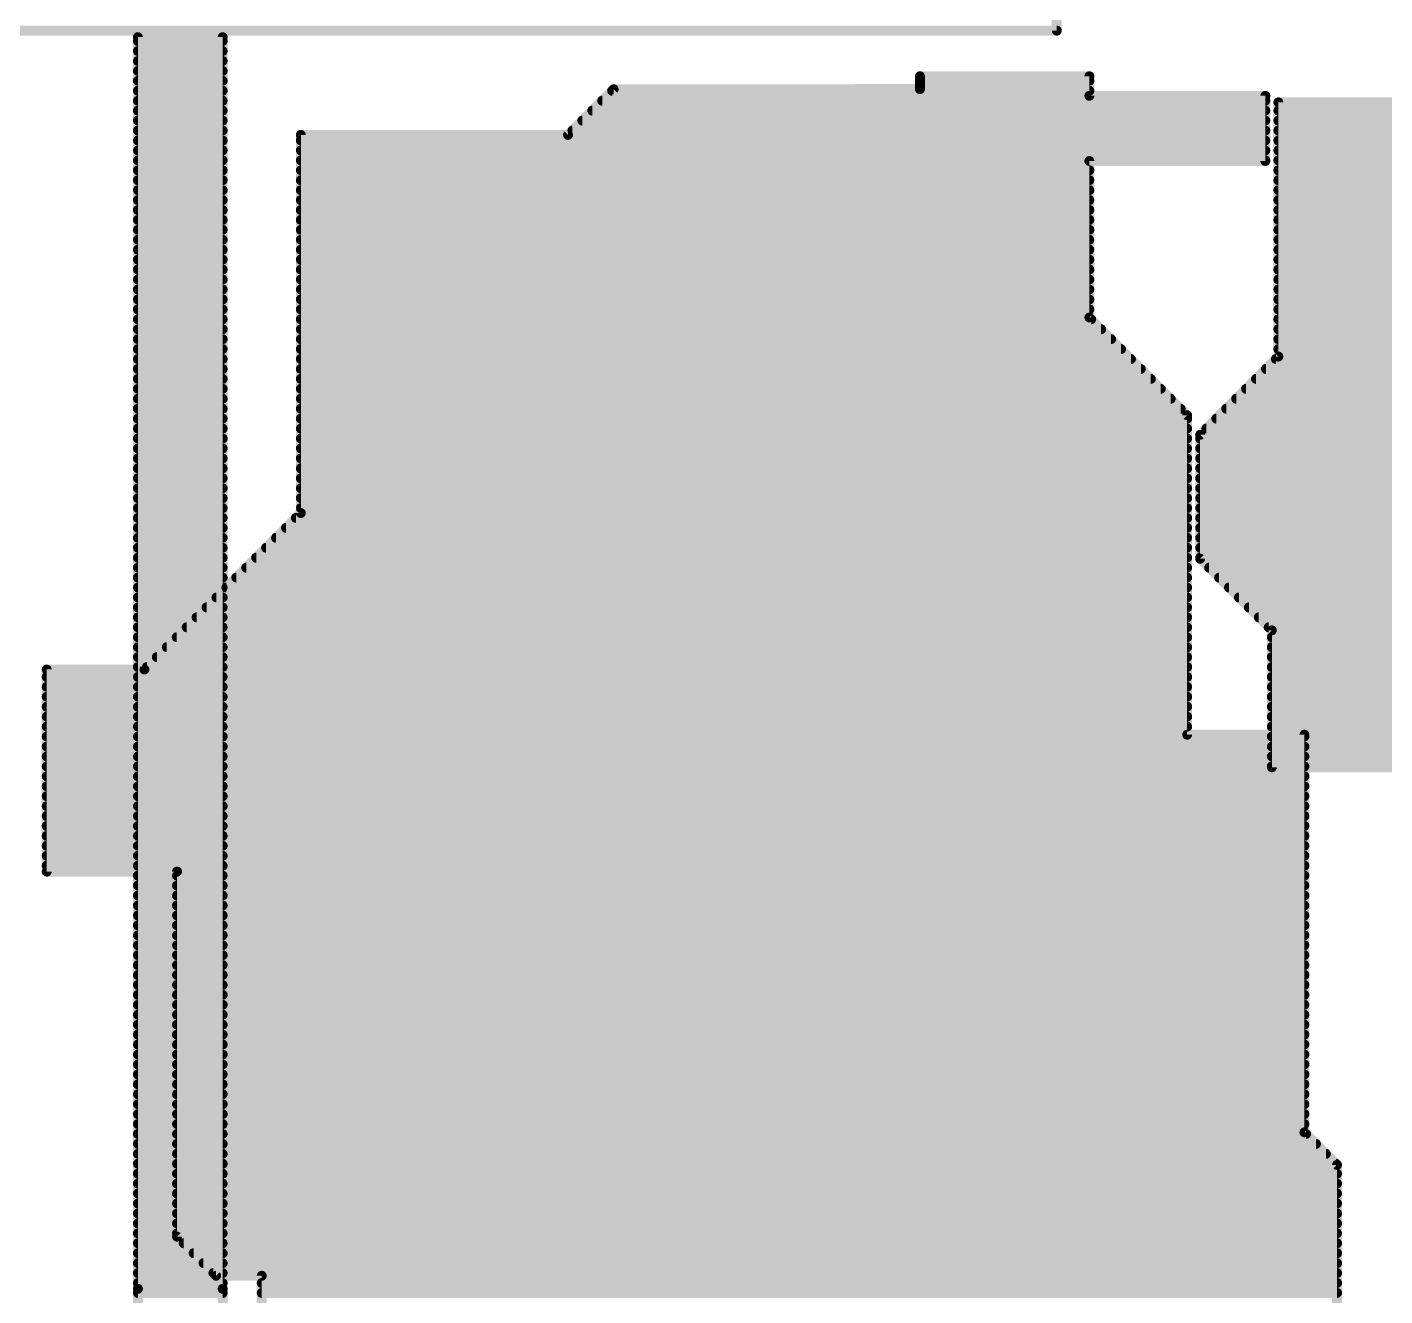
# Model space of a CAD drawing. Extents: x 0 to 99.8, y 0 to 95.2.
# Drawn here: x 48.8 to 69.63, y 65.79 to 85.25 of the extents above; entities that cross this region are included whole.
import ezdxf

# ---------------------------------------------------------------- set-up
doc = ezdxf.new("R2010")
doc.units = 0
doc.layers.add('156', color=253, linetype='CONTINUOUS')
doc.layers.add('157', color=20, linetype='CONTINUOUS')

msp = doc.modelspace()

# ---------------------------------------------------------------- linework, layer by layer
at = {"layer": '156', "const_width": 0.1524}
for points in [[(50.5, 85.1), (51.8, 85.1)], [(50.5, 65.9), (50.5, 85.1)], [(50.5, 85.0392), (51.8, 85.0392)], [(51.8, 85.1), (51.8, 65.9)], [(50.5, 84.8868), (51.8, 84.8868)], [(50.5, 84.7344), (51.8, 84.7344)], [(50.5, 84.582), (51.8, 84.582)], [(50.5, 84.4296), (51.8, 84.4296)], [(62.5, 84.303), (57.8, 84.3)], [(65.1, 84.5), (62.5, 84.5)], [(62.5, 84.5), (62.5, 84.303)], [(62.5, 84.4296), (65.1, 84.4296)], [(65.1, 84.2), (65.1, 84.5)], [(50.5, 84.2772), (51.8, 84.2772)], [(50.5, 84.1248), (51.8, 84.1248)], [(57.8, 84.3), (57.1, 83.6)], [(57.6248, 84.1248), (67.8, 84.1248)], [(57.7772, 84.2772), (65.1, 84.2772)], [(67.8, 84.2), (65.1, 84.2)], [(67.8, 83.2), (67.8, 84.2)], [(71.2, 84.1), (68, 84.1)], [(68, 84.1), (68, 80.2)], [(50.5, 83.9724), (51.8, 83.9724)], [(57.4724, 83.9724), (67.8, 83.9724)], [(68, 83.9724), (71.2, 83.9724)], [(50.5, 83.82), (51.8, 83.82)], [(57.32, 83.82), (67.8, 83.82)], [(68, 83.82), (71.2, 83.82)], [(50.5, 83.6676), (51.8, 83.6676)], [(50.5, 83.5152), (51.8, 83.5152)], [(57.1, 83.6), (53, 83.6)], [(53, 83.6), (53, 77.8)], [(53, 83.5152), (67.8, 83.5152)], [(57.1676, 83.6676), (67.8, 83.6676)], [(68, 83.6676), (71.2, 83.6676)], [(68, 83.5152), (71.2, 83.5152)], [(50.5, 83.3628), (51.8, 83.3628)], [(53, 83.3628), (67.8, 83.3628)], [(68, 83.3628), (71.2, 83.3628)], [(50.5, 83.2104), (51.8, 83.2104)], [(50.5, 83.058), (51.8, 83.058)], [(53, 83.2104), (67.8, 83.2104)], [(53, 83.058), (65.1, 83.058)], [(65.1, 80.8), (65.1, 83.2)], [(65.1, 83.2), (67.8, 83.2)], [(68, 83.2104), (71.2, 83.2104)], [(68, 83.058), (71.2, 83.058)], [(50.5, 82.9056), (51.8, 82.9056)], [(53, 82.9056), (65.1, 82.9056)], [(68, 82.9056), (71.2, 82.9056)], [(50.5, 82.7532), (51.8, 82.7532)], [(53, 82.7532), (65.1, 82.7532)], [(68, 82.7532), (77, 82.7532)], [(50.5, 82.6008), (51.8, 82.6008)], [(50.5, 82.4484), (51.8, 82.4484)], [(53, 82.6008), (65.1, 82.6008)], [(53, 82.4484), (65.1, 82.4484)], [(68, 82.6008), (77, 82.6008)], [(68, 82.4484), (77, 82.4484)], [(50.5, 82.296), (51.8, 82.296)], [(53, 82.296), (65.1, 82.296)], [(68, 82.296), (77, 82.296)], [(50.5, 82.1436), (51.8, 82.1436)], [(53, 82.1436), (65.1, 82.1436)], [(68, 82.1436), (77, 82.1436)], [(50.5, 81.9912), (51.8, 81.9912)], [(50.5, 81.8388), (51.8, 81.8388)], [(53, 81.9912), (65.1, 81.9912)], [(53, 81.8388), (65.1, 81.8388)], [(68, 81.9912), (77, 81.9912)], [(68, 81.8388), (77, 81.8388)], [(50.5, 81.6864), (51.8, 81.6864)], [(53, 81.6864), (65.1, 81.6864)], [(68, 81.6864), (77, 81.6864)], [(50.5, 81.534), (51.8, 81.534)], [(53, 81.534), (65.1, 81.534)], [(68, 81.534), (77, 81.534)], [(50.5, 81.3816), (51.8, 81.3816)], [(50.5, 81.2292), (51.8, 81.2292)], [(53, 81.3816), (65.1, 81.3816)], [(53, 81.2292), (65.1, 81.2292)], [(68, 81.3816), (77, 81.3816)], [(68, 81.2292), (77, 81.2292)], [(50.5, 81.0768), (51.8, 81.0768)], [(53, 81.0768), (65.1, 81.0768)], [(68, 81.0768), (77, 81.0768)], [(50.5, 80.9244), (51.8, 80.9244)], [(50.5, 80.772), (51.8, 80.772)], [(53, 80.9244), (65.1, 80.9244)], [(53, 80.772), (65.128, 80.772)], [(66.6, 79.3), (65.1, 80.8)], [(68, 80.9244), (77, 80.9244)], [(68, 80.772), (77, 80.772)], [(50.5, 80.6196), (51.8, 80.6196)], [(53, 80.6196), (65.2804, 80.6196)], [(68, 80.6196), (77, 80.6196)], [(50.5, 80.4672), (51.8, 80.4672)], [(53, 80.4672), (65.4328, 80.4672)], [(68, 80.4672), (77, 80.4672)], [(50.5, 80.3148), (51.8, 80.3148)], [(50.5, 80.1624), (51.8, 80.1624)], [(53, 80.3148), (65.5852, 80.3148)], [(53, 80.1624), (65.7376, 80.1624)], [(68, 80.2), (66.8, 79)], [(67.9624, 80.1624), (77, 80.1624)], [(68, 80.3148), (77, 80.3148)], [(50.5, 80.01), (51.8, 80.01)], [(53, 80.01), (65.89, 80.01)], [(67.81, 80.01), (77, 80.01)], [(50.5, 79.8576), (51.8, 79.8576)], [(53, 79.8576), (66.0424, 79.8576)], [(67.6576, 79.8576), (77, 79.8576)], [(50.5, 79.7052), (51.8, 79.7052)], [(50.5, 79.5528), (51.8, 79.5528)], [(53, 79.7052), (66.1948, 79.7052)], [(53, 79.5528), (66.3472, 79.5528)], [(67.3528, 79.5528), (77.2, 79.5528)], [(67.5052, 79.7052), (77.0948, 79.7052)], [(50.5, 79.4004), (51.8, 79.4004)], [(53, 79.4004), (66.4996, 79.4004)], [(67.2004, 79.4004), (77.2, 79.4004)], [(50.5, 79.248), (51.8, 79.248)], [(50.5, 79.0956), (51.8, 79.0956)], [(53, 79.248), (66.6, 79.248)], [(53, 79.0956), (66.6, 79.0956)], [(66.6, 74.4), (66.6, 79.3)], [(66.8956, 79.0956), (77.2, 79.0956)], [(67.048, 79.248), (77.2, 79.248)], [(50.5, 78.9432), (51.8, 78.9432)], [(53, 78.9432), (66.6, 78.9432)], [(66.8, 79), (66.8, 77.1)], [(66.8, 78.9432), (77.2, 78.9432)], [(50.5, 78.7908), (51.8, 78.7908)], [(53, 78.7908), (66.6, 78.7908)], [(66.8, 78.7908), (77.2, 78.7908)], [(50.5, 78.6384), (51.8, 78.6384)], [(50.5, 78.486), (51.8, 78.486)], [(53, 78.6384), (66.6, 78.6384)], [(53, 78.486), (66.6, 78.486)], [(66.8, 78.6384), (77.2, 78.6384)], [(66.8, 78.486), (77.2, 78.486)], [(50.5, 78.3336), (51.8, 78.3336)], [(53, 78.3336), (66.6, 78.3336)], [(66.8, 78.3336), (77.2, 78.3336)], [(50.5, 78.1812), (51.8, 78.1812)], [(53, 78.1812), (66.6, 78.1812)], [(66.8, 78.1812), (77.2, 78.1812)], [(50.5, 78.0288), (51.8, 78.0288)], [(50.5, 77.8764), (51.8, 77.8764)], [(53, 78.0288), (66.6, 78.0288)], [(53, 77.8764), (66.6, 77.8764)], [(66.8, 78.0288), (77.2, 78.0288)], [(66.8, 77.8764), (77.2, 77.8764)], [(50.5, 77.724), (51.8, 77.724)], [(53, 77.8), (50.6, 75.4)], [(52.924, 77.724), (66.6, 77.724)], [(66.8, 77.724), (77.2, 77.724)], [(50.5, 77.5716), (51.8, 77.5716)], [(52.7716, 77.5716), (66.6, 77.5716)], [(66.8, 77.5716), (77.2, 77.5716)], [(50.5, 77.4192), (51.8, 77.4192)], [(50.5, 77.2668), (51.8, 77.2668)], [(52.4668, 77.2668), (66.6, 77.2668)], [(52.6192, 77.4192), (66.6, 77.4192)], [(66.8, 77.4192), (77.2, 77.4192)], [(66.8, 77.2668), (77.2, 77.2668)], [(50.5, 77.1144), (51.8, 77.1144)], [(52.3144, 77.1144), (66.6, 77.1144)], [(66.8, 77.1144), (77.2, 77.1144)], [(66.8, 77.1), (67.9, 76)], [(50.5, 76.962), (51.8, 76.962)], [(50.5, 76.8096), (51.8, 76.8096)], [(52.0096, 76.8096), (66.6, 76.8096)], [(52.162, 76.962), (66.6, 76.962)], [(66.938, 76.962), (77.2, 76.962)], [(67.0904, 76.8096), (77.2, 76.8096)], [(50.5, 76.6572), (51.8, 76.6572)], [(51.8572, 76.6572), (66.6, 76.6572)], [(67.2428, 76.6572), (76.9, 76.6572)], [(50.5, 76.5048), (51.8, 76.5048)], [(51.7048, 76.5048), (66.6, 76.5048)], [(67.3952, 76.5048), (76.9, 76.5048)], [(50.5, 76.3524), (51.8, 76.3524)], [(50.5, 76.2), (51.8, 76.2)], [(51.4, 76.2), (66.6, 76.2)], [(51.5524, 76.3524), (66.6, 76.3524)], [(67.5476, 76.3524), (76.9, 76.3524)], [(67.7, 76.2), (76.9, 76.2)], [(50.5, 76.0476), (51.8, 76.0476)], [(51.2476, 76.0476), (66.6, 76.0476)], [(67.8524, 76.0476), (76.9, 76.0476)], [(67.9, 76), (67.9, 73.9)], [(50.5, 75.8952), (51.8, 75.8952)], [(51.0952, 75.8952), (66.6, 75.8952)], [(67.9, 75.8952), (76.9, 75.8952)], [(50.5, 75.7428), (51.8, 75.7428)], [(50.5, 75.5904), (51.8, 75.5904)], [(50.7904, 75.5904), (66.6, 75.5904)], [(50.9428, 75.7428), (66.6, 75.7428)], [(67.9, 75.7428), (76.9, 75.7428)], [(67.9, 75.5904), (76.9, 75.5904)], [(50.6, 75.4), (49.1, 75.4)], [(49.1, 75.4), (49.1, 72.3)], [(50.5, 75.438), (51.8, 75.438)], [(50.638, 75.438), (66.6, 75.438)], [(67.9, 75.438), (76.9, 75.438)], [(49.1, 75.2856), (66.6, 75.2856)], [(50.5, 75.2856), (51.8, 75.2856)], [(67.9, 75.2856), (76.9, 75.2856)], [(49.1, 75.1332), (66.6, 75.1332)], [(49.1, 74.9808), (66.6, 74.9808)], [(50.5, 75.1332), (51.8, 75.1332)], [(50.5, 74.9808), (51.8, 74.9808)], [(67.9, 75.1332), (76.9, 75.1332)], [(67.9, 74.9808), (76.9, 74.9808)], [(49.1, 74.8284), (66.6, 74.8284)], [(50.5, 74.8284), (51.8, 74.8284)], [(67.9, 74.8284), (76.9, 74.8284)], [(49.1, 74.676), (66.6, 74.676)], [(49.1, 74.5236), (66.6, 74.5236)], [(50.5, 74.676), (51.8, 74.676)], [(50.5, 74.5236), (51.8, 74.5236)], [(67.9, 74.676), (76.9, 74.676)], [(67.9, 74.5236), (76.9, 74.5236)], [(49.1, 74.3712), (68.4, 74.3712)], [(50.5, 74.3712), (51.8, 74.3712)], [(68.4, 74.4), (66.6, 74.4)], [(67.9, 74.3712), (71.4, 74.3712)], [(68.4, 68.3), (68.4, 74.4)], [(49.1, 74.2188), (68.4, 74.2188)], [(50.5, 74.2188), (51.8, 74.2188)], [(67.9, 74.2188), (71.4, 74.2188)], [(49.1, 74.0664), (68.4, 74.0664)], [(49.1, 73.914), (68.4, 73.914)], [(50.5, 74.0664), (51.8, 74.0664)], [(50.5, 73.914), (51.8, 73.914)], [(67.9, 74.0664), (71.4, 74.0664)], [(67.9, 73.914), (71.4, 73.914)], [(67.9, 73.9), (71.4, 73.9)], [(49.1, 73.7616), (68.4, 73.7616)], [(50.5, 73.7616), (51.8, 73.7616)], [(49.1, 73.6092), (68.4, 73.6092)], [(50.5, 73.6092), (51.8, 73.6092)], [(49.1, 73.4568), (68.4, 73.4568)], [(49.1, 73.3044), (68.4, 73.3044)], [(50.5, 73.4568), (51.8, 73.4568)], [(50.5, 73.3044), (51.8, 73.3044)], [(49.1, 73.152), (68.4, 73.152)], [(50.5, 73.152), (51.8, 73.152)], [(49.1, 72.9996), (68.4, 72.9996)], [(49.1, 72.8472), (68.4, 72.8472)], [(50.5, 72.9996), (51.8, 72.9996)], [(50.5, 72.8472), (51.8, 72.8472)], [(49.1, 72.6948), (68.4, 72.6948)], [(50.5, 72.6948), (51.8, 72.6948)], [(49.1, 72.5424), (68.4, 72.5424)], [(50.5, 72.5424), (51.8, 72.5424)], [(49.1, 72.39), (68.4, 72.39)], [(49.1, 72.3), (51.1, 72.3)], [(50.5, 72.39), (51.8, 72.39)], [(50.5, 72.2376), (51.8, 72.2376)], [(51.1, 72.3), (51.1, 66.7)], [(51.1, 72.2376), (68.4, 72.2376)], [(50.5, 72.0852), (51.8, 72.0852)], [(51.1, 72.0852), (68.4, 72.0852)], [(50.5, 71.9328), (51.8, 71.9328)], [(51.1, 71.9328), (68.4, 71.9328)], [(50.5, 71.7804), (51.8, 71.7804)], [(50.5, 71.628), (51.8, 71.628)], [(51.1, 71.7804), (68.4, 71.7804)], [(51.1, 71.628), (68.4, 71.628)], [(50.5, 71.4756), (51.8, 71.4756)], [(51.1, 71.4756), (68.4, 71.4756)], [(50.5, 71.3232), (51.8, 71.3232)], [(51.1, 71.3232), (68.4, 71.3232)], [(50.5, 71.1708), (51.8, 71.1708)], [(50.5, 71.0184), (51.8, 71.0184)], [(51.1, 71.1708), (68.4, 71.1708)], [(51.1, 71.0184), (68.4, 71.0184)], [(50.5, 70.866), (51.8, 70.866)], [(51.1, 70.866), (68.4, 70.866)], [(50.5, 70.7136), (51.8, 70.7136)], [(50.5, 70.5612), (51.8, 70.5612)], [(51.1, 70.7136), (68.4, 70.7136)], [(51.1, 70.5612), (68.4, 70.5612)], [(50.5, 70.4088), (51.8, 70.4088)], [(51.1, 70.4088), (68.4, 70.4088)], [(50.5, 70.2564), (51.8, 70.2564)], [(51.1, 70.2564), (68.4, 70.2564)], [(50.5, 70.104), (51.8, 70.104)], [(50.5, 69.9516), (51.8, 69.9516)], [(51.1, 70.104), (68.4, 70.104)], [(51.1, 69.9516), (68.4, 69.9516)], [(50.5, 69.7992), (51.8, 69.7992)], [(51.1, 69.7992), (68.4, 69.7992)], [(50.5, 69.6468), (51.8, 69.6468)], [(51.1, 69.6468), (68.4, 69.6468)], [(50.5, 69.4944), (51.8, 69.4944)], [(50.5, 69.342), (51.8, 69.342)], [(51.1, 69.4944), (68.4, 69.4944)], [(51.1, 69.342), (68.4, 69.342)], [(50.5, 69.1896), (51.8, 69.1896)], [(51.1, 69.1896), (68.4, 69.1896)], [(50.5, 69.0372), (51.8, 69.0372)], [(50.5, 68.8848), (51.8, 68.8848)], [(51.1, 69.0372), (68.4, 69.0372)], [(51.1, 68.8848), (68.4, 68.8848)], [(50.5, 68.7324), (51.8, 68.7324)], [(51.1, 68.7324), (68.4, 68.7324)], [(50.5, 68.58), (51.8, 68.58)], [(51.1, 68.58), (68.4, 68.58)], [(50.5, 68.4276), (51.8, 68.4276)], [(50.5, 68.2752), (51.8, 68.2752)], [(51.1, 68.4276), (68.4, 68.4276)], [(51.1, 68.2752), (68.4248, 68.2752)], [(68.9, 67.8), (68.4, 68.3)], [(50.5, 68.1228), (51.8, 68.1228)], [(51.1, 68.1228), (68.5772, 68.1228)], [(50.5, 67.9704), (51.8, 67.9704)], [(51.1, 67.9704), (68.7296, 67.9704)], [(50.5, 67.818), (51.8, 67.818)], [(50.5, 67.6656), (51.8, 67.6656)], [(51.1, 67.818), (68.882, 67.818)], [(51.1, 67.6656), (68.9, 67.6656)], [(68.9, 60.8), (68.9, 67.8)], [(50.5, 67.5132), (51.8, 67.5132)], [(51.1, 67.5132), (68.9, 67.5132)], [(50.5, 67.3608), (51.8, 67.3608)], [(51.1, 67.3608), (68.9, 67.3608)], [(50.5, 67.2084), (51.8, 67.2084)], [(50.5, 67.056), (51.8, 67.056)], [(51.1, 67.2084), (68.9, 67.2084)], [(51.1, 67.056), (68.9, 67.056)], [(50.5, 66.9036), (51.8, 66.9036)], [(51.1, 66.9036), (68.9, 66.9036)], [(50.5, 66.7512), (51.8, 66.7512)], [(50.5, 66.5988), (51.8, 66.5988)], [(51.1, 66.7512), (68.9, 66.7512)], [(51.1, 66.7), (51.7, 66.1)], [(51.2012, 66.5988), (68.9, 66.5988)], [(50.5, 66.4464), (51.8, 66.4464)], [(51.3536, 66.4464), (68.9, 66.4464)], [(50.5, 66.294), (51.8, 66.294)], [(51.506, 66.294), (68.9, 66.294)], [(50.5, 66.1416), (51.8, 66.1416)], [(50.5, 65.9892), (51.8, 65.9892)], [(51.6584, 66.1416), (68.9, 66.1416)], [(51.7, 66.1), (52.4, 66.1)], [(52.4, 66.1), (52.4, 63.3)], [(52.4, 65.9892), (68.9, 65.9892)], [(51.8, 65.9), (50.5, 65.9)], [(52.4, 65.8368), (68.9, 65.8368)]]:
    msp.add_lwpolyline(points, dxfattribs=at)
at = {"layer": '156', "const_width": 0.0762}
for points in [[(50.5, 85.1381, 1), (50.5, 85.0619)], [(50.5381, 85.1, 1), (50.4619, 85.1)], [(50.5, 85.0773, 1), (50.5, 85.0011)], [(51.8381, 85.1, 1), (51.7619, 85.1)], [(51.8, 85.0619, 1), (51.8, 85.1381)], [(51.8, 85.0011, 1), (51.8, 85.0773)], [(50.5, 84.9249, 1), (50.5, 84.8487)], [(50.5, 84.7725, 1), (50.5, 84.6963)], [(51.8, 84.8487, 1), (51.8, 84.9249)], [(51.8, 84.6963, 1), (51.8, 84.7725)], [(50.5, 84.6201, 1), (50.5, 84.5439)], [(51.8, 84.5439, 1), (51.8, 84.6201)], [(50.5, 84.4677, 1), (50.5, 84.3915)], [(51.8, 84.3915, 1), (51.8, 84.4677)], [(62.5, 84.5381, 1), (62.5, 84.4619)], [(62.5381, 84.5, 1), (62.4619, 84.5)], [(62.5, 84.4677, 1), (62.5, 84.3915)], [(62.5, 84.2649, 1), (62.5, 84.3411)], [(65.1381, 84.5, 1), (65.0619, 84.5)], [(65.1, 84.4619, 1), (65.1, 84.5381)], [(65.1, 84.3915, 1), (65.1, 84.4677)], [(50.5, 84.3153, 1), (50.5, 84.2391)], [(50.5, 84.1629, 1), (50.5, 84.0867)], [(51.8, 84.2391, 1), (51.8, 84.3153)], [(51.8, 84.0867, 1), (51.8, 84.1629)], [(57.6248, 84.1629, 1), (57.6248, 84.0867)], [(57.7772, 84.3153, 1), (57.7772, 84.2391)], [(57.8, 84.3381, 1), (57.8, 84.2619)], [(57.8269, 84.2731, 1), (57.7731, 84.3269)], [(62.4619, 84.303, 1), (62.5381, 84.303)], [(65.1, 84.2381, 1), (65.1, 84.1619)], [(65.0619, 84.2, 1), (65.1381, 84.2)], [(65.1, 84.2391, 1), (65.1, 84.3153)], [(67.8381, 84.2, 1), (67.7619, 84.2)], [(67.8, 84.1619, 1), (67.8, 84.2381)], [(67.8, 84.0867, 1), (67.8, 84.1629)], [(68, 84.1381, 1), (68, 84.0619)], [(68.0381, 84.1, 1), (67.9619, 84.1)], [(50.5, 84.0105, 1), (50.5, 83.9343)], [(51.8, 83.9343, 1), (51.8, 84.0105)], [(57.4724, 84.0105, 1), (57.4724, 83.9343)], [(67.8, 83.9343, 1), (67.8, 84.0105)], [(68, 84.0105, 1), (68, 83.9343)], [(50.5, 83.8581, 1), (50.5, 83.7819)], [(51.8, 83.7819, 1), (51.8, 83.8581)], [(57.32, 83.8581, 1), (57.32, 83.7819)], [(67.8, 83.7819, 1), (67.8, 83.8581)], [(68, 83.8581, 1), (68, 83.7819)], [(50.5, 83.7057, 1), (50.5, 83.6295)], [(50.5, 83.5533, 1), (50.5, 83.4771)], [(51.8, 83.6295, 1), (51.8, 83.7057)], [(51.8, 83.4771, 1), (51.8, 83.5533)], [(53, 83.6381, 1), (53, 83.5619)], [(53.0381, 83.6, 1), (52.9619, 83.6)], [(53, 83.5533, 1), (53, 83.4771)], [(57.0731, 83.6269, 1), (57.1269, 83.5731)], [(57.1, 83.5619, 1), (57.1, 83.6381)], [(57.1676, 83.7057, 1), (57.1676, 83.6295)], [(67.8, 83.6295, 1), (67.8, 83.7057)], [(67.8, 83.4771, 1), (67.8, 83.5533)], [(68, 83.7057, 1), (68, 83.6295)], [(68, 83.5533, 1), (68, 83.4771)], [(50.5, 83.4009, 1), (50.5, 83.3247)], [(51.8, 83.3247, 1), (51.8, 83.4009)], [(53, 83.4009, 1), (53, 83.3247)], [(67.8, 83.3247, 1), (67.8, 83.4009)], [(68, 83.4009, 1), (68, 83.3247)], [(50.5, 83.2485, 1), (50.5, 83.1723)], [(50.5, 83.0961, 1), (50.5, 83.0199)], [(51.8, 83.1723, 1), (51.8, 83.2485)], [(51.8, 83.0199, 1), (51.8, 83.0961)], [(53, 83.2485, 1), (53, 83.1723)], [(53, 83.0961, 1), (53, 83.0199)], [(65.1381, 83.2, 1), (65.0619, 83.2)], [(65.1, 83.2381, 1), (65.1, 83.1619)], [(65.1, 83.0199, 1), (65.1, 83.0961)], [(67.7619, 83.2, 1), (67.8381, 83.2)], [(67.8, 83.1723, 1), (67.8, 83.2485)], [(67.8, 83.1619, 1), (67.8, 83.2381)], [(68, 83.2485, 1), (68, 83.1723)], [(68, 83.0961, 1), (68, 83.0199)], [(50.5, 82.9437, 1), (50.5, 82.8675)], [(51.8, 82.8675, 1), (51.8, 82.9437)], [(53, 82.9437, 1), (53, 82.8675)], [(65.1, 82.8675, 1), (65.1, 82.9437)], [(68, 82.9437, 1), (68, 82.8675)], [(50.5, 82.7913, 1), (50.5, 82.7151)], [(51.8, 82.7151, 1), (51.8, 82.7913)], [(53, 82.7913, 1), (53, 82.7151)], [(65.1, 82.7151, 1), (65.1, 82.7913)], [(68, 82.7913, 1), (68, 82.7151)], [(50.5, 82.6389, 1), (50.5, 82.5627)], [(50.5, 82.4865, 1), (50.5, 82.4103)], [(51.8, 82.5627, 1), (51.8, 82.6389)], [(51.8, 82.4103, 1), (51.8, 82.4865)], [(53, 82.6389, 1), (53, 82.5627)], [(53, 82.4865, 1), (53, 82.4103)], [(65.1, 82.5627, 1), (65.1, 82.6389)], [(65.1, 82.4103, 1), (65.1, 82.4865)], [(68, 82.6389, 1), (68, 82.5627)], [(68, 82.4865, 1), (68, 82.4103)], [(50.5, 82.3341, 1), (50.5, 82.2579)], [(51.8, 82.2579, 1), (51.8, 82.3341)], [(53, 82.3341, 1), (53, 82.2579)], [(65.1, 82.2579, 1), (65.1, 82.3341)], [(68, 82.3341, 1), (68, 82.2579)], [(50.5, 82.1817, 1), (50.5, 82.1055)], [(51.8, 82.1055, 1), (51.8, 82.1817)], [(53, 82.1817, 1), (53, 82.1055)], [(65.1, 82.1055, 1), (65.1, 82.1817)], [(68, 82.1817, 1), (68, 82.1055)], [(50.5, 82.0293, 1), (50.5, 81.9531)], [(50.5, 81.8769, 1), (50.5, 81.8007)], [(51.8, 81.9531, 1), (51.8, 82.0293)], [(51.8, 81.8007, 1), (51.8, 81.8769)], [(53, 82.0293, 1), (53, 81.9531)], [(53, 81.8769, 1), (53, 81.8007)], [(65.1, 81.9531, 1), (65.1, 82.0293)], [(65.1, 81.8007, 1), (65.1, 81.8769)], [(68, 82.0293, 1), (68, 81.9531)], [(68, 81.8769, 1), (68, 81.8007)], [(50.5, 81.7245, 1), (50.5, 81.6483)], [(51.8, 81.6483, 1), (51.8, 81.7245)], [(53, 81.7245, 1), (53, 81.6483)], [(65.1, 81.6483, 1), (65.1, 81.7245)], [(68, 81.7245, 1), (68, 81.6483)], [(50.5, 81.5721, 1), (50.5, 81.4959)], [(51.8, 81.4959, 1), (51.8, 81.5721)], [(53, 81.5721, 1), (53, 81.4959)], [(65.1, 81.4959, 1), (65.1, 81.5721)], [(68, 81.5721, 1), (68, 81.4959)], [(50.5, 81.4197, 1), (50.5, 81.3435)], [(50.5, 81.2673, 1), (50.5, 81.1911)], [(51.8, 81.3435, 1), (51.8, 81.4197)], [(51.8, 81.1911, 1), (51.8, 81.2673)], [(53, 81.4197, 1), (53, 81.3435)], [(53, 81.2673, 1), (53, 81.1911)], [(65.1, 81.3435, 1), (65.1, 81.4197)], [(65.1, 81.1911, 1), (65.1, 81.2673)], [(68, 81.4197, 1), (68, 81.3435)], [(68, 81.2673, 1), (68, 81.1911)], [(50.5, 81.1149, 1), (50.5, 81.0387)], [(51.8, 81.0387, 1), (51.8, 81.1149)], [(53, 81.1149, 1), (53, 81.0387)], [(65.1, 81.0387, 1), (65.1, 81.1149)], [(68, 81.1149, 1), (68, 81.0387)], [(50.5, 80.9625, 1), (50.5, 80.8863)], [(50.5, 80.8101, 1), (50.5, 80.7339)], [(51.8, 80.8863, 1), (51.8, 80.9625)], [(51.8, 80.7339, 1), (51.8, 80.8101)], [(53, 80.9625, 1), (53, 80.8863)], [(53, 80.8101, 1), (53, 80.7339)], [(65.0619, 80.8, 1), (65.1381, 80.8)], [(65.1269, 80.8269, 1), (65.0731, 80.7731)], [(65.1, 80.8863, 1), (65.1, 80.9625)], [(65.128, 80.7339, 1), (65.128, 80.8101)], [(68, 80.9625, 1), (68, 80.8863)], [(68, 80.8101, 1), (68, 80.7339)], [(50.5, 80.6577, 1), (50.5, 80.5815)], [(51.8, 80.5815, 1), (51.8, 80.6577)], [(53, 80.6577, 1), (53, 80.5815)], [(65.2804, 80.5815, 1), (65.2804, 80.6577)], [(68, 80.6577, 1), (68, 80.5815)], [(50.5, 80.5053, 1), (50.5, 80.4291)], [(51.8, 80.4291, 1), (51.8, 80.5053)], [(53, 80.5053, 1), (53, 80.4291)], [(65.4328, 80.4291, 1), (65.4328, 80.5053)], [(68, 80.5053, 1), (68, 80.4291)], [(50.5, 80.3529, 1), (50.5, 80.2767)], [(50.5, 80.2005, 1), (50.5, 80.1243)], [(51.8, 80.2767, 1), (51.8, 80.3529)], [(51.8, 80.1243, 1), (51.8, 80.2005)], [(53, 80.3529, 1), (53, 80.2767)], [(53, 80.2005, 1), (53, 80.1243)], [(65.5852, 80.2767, 1), (65.5852, 80.3529)], [(65.7376, 80.1243, 1), (65.7376, 80.2005)], [(67.9624, 80.2005, 1), (67.9624, 80.1243)], [(68, 80.3529, 1), (68, 80.2767)], [(67.9619, 80.2, 1), (68.0381, 80.2)], [(68.0269, 80.1731, 1), (67.9731, 80.2269)], [(50.5, 80.0481, 1), (50.5, 79.9719)], [(51.8, 79.9719, 1), (51.8, 80.0481)], [(53, 80.0481, 1), (53, 79.9719)], [(65.89, 79.9719, 1), (65.89, 80.0481)], [(67.81, 80.0481, 1), (67.81, 79.9719)], [(50.5, 79.8957, 1), (50.5, 79.8195)], [(51.8, 79.8195, 1), (51.8, 79.8957)], [(53, 79.8957, 1), (53, 79.8195)], [(66.0424, 79.8195, 1), (66.0424, 79.8957)], [(67.6576, 79.8957, 1), (67.6576, 79.8195)], [(50.5, 79.7433, 1), (50.5, 79.6671)], [(50.5, 79.5909, 1), (50.5, 79.5147)], [(51.8, 79.6671, 1), (51.8, 79.7433)], [(51.8, 79.5147, 1), (51.8, 79.5909)], [(53, 79.7433, 1), (53, 79.6671)], [(53, 79.5909, 1), (53, 79.5147)], [(66.1948, 79.6671, 1), (66.1948, 79.7433)], [(66.3472, 79.5147, 1), (66.3472, 79.5909)], [(67.3528, 79.5909, 1), (67.3528, 79.5147)], [(67.5052, 79.7433, 1), (67.5052, 79.6671)], [(50.5, 79.4385, 1), (50.5, 79.3623)], [(51.8, 79.3623, 1), (51.8, 79.4385)], [(53, 79.4385, 1), (53, 79.3623)], [(66.4996, 79.3623, 1), (66.4996, 79.4385)], [(67.2004, 79.4385, 1), (67.2004, 79.3623)], [(50.5, 79.2861, 1), (50.5, 79.2099)], [(50.5, 79.1337, 1), (50.5, 79.0575)], [(51.8, 79.2099, 1), (51.8, 79.2861)], [(51.8, 79.0575, 1), (51.8, 79.1337)], [(53, 79.2861, 1), (53, 79.2099)], [(53, 79.1337, 1), (53, 79.0575)], [(66.6381, 79.3, 1), (66.5619, 79.3)], [(66.5731, 79.2731, 1), (66.6269, 79.3269)], [(66.6, 79.2099, 1), (66.6, 79.2861)], [(66.6, 79.0575, 1), (66.6, 79.1337)], [(66.8956, 79.1337, 1), (66.8956, 79.0575)], [(67.048, 79.2861, 1), (67.048, 79.2099)], [(50.5, 78.9813, 1), (50.5, 78.9051)], [(51.8, 78.9051, 1), (51.8, 78.9813)], [(53, 78.9813, 1), (53, 78.9051)], [(66.6, 78.9051, 1), (66.6, 78.9813)], [(66.8381, 79, 1), (66.7619, 79)], [(66.8, 78.9813, 1), (66.8, 78.9051)], [(66.7731, 79.0269, 1), (66.8269, 78.9731)], [(50.5, 78.8289, 1), (50.5, 78.7527)], [(51.8, 78.7527, 1), (51.8, 78.8289)], [(53, 78.8289, 1), (53, 78.7527)], [(66.6, 78.7527, 1), (66.6, 78.8289)], [(66.8, 78.8289, 1), (66.8, 78.7527)], [(50.5, 78.6765, 1), (50.5, 78.6003)], [(50.5, 78.5241, 1), (50.5, 78.4479)], [(51.8, 78.6003, 1), (51.8, 78.6765)], [(51.8, 78.4479, 1), (51.8, 78.5241)], [(53, 78.6765, 1), (53, 78.6003)], [(53, 78.5241, 1), (53, 78.4479)], [(66.6, 78.6003, 1), (66.6, 78.6765)], [(66.6, 78.4479, 1), (66.6, 78.5241)], [(66.8, 78.6765, 1), (66.8, 78.6003)], [(66.8, 78.5241, 1), (66.8, 78.4479)], [(50.5, 78.3717, 1), (50.5, 78.2955)], [(51.8, 78.2955, 1), (51.8, 78.3717)], [(53, 78.3717, 1), (53, 78.2955)], [(66.6, 78.2955, 1), (66.6, 78.3717)], [(66.8, 78.3717, 1), (66.8, 78.2955)], [(50.5, 78.2193, 1), (50.5, 78.1431)], [(51.8, 78.1431, 1), (51.8, 78.2193)], [(53, 78.2193, 1), (53, 78.1431)], [(66.6, 78.1431, 1), (66.6, 78.2193)], [(66.8, 78.2193, 1), (66.8, 78.1431)], [(50.5, 78.0669, 1), (50.5, 77.9907)], [(50.5, 77.9145, 1), (50.5, 77.8383)], [(51.8, 77.9907, 1), (51.8, 78.0669)], [(51.8, 77.8383, 1), (51.8, 77.9145)], [(53, 78.0669, 1), (53, 77.9907)], [(53, 77.9145, 1), (53, 77.8383)], [(66.6, 77.9907, 1), (66.6, 78.0669)], [(66.6, 77.8383, 1), (66.6, 77.9145)], [(66.8, 78.0669, 1), (66.8, 77.9907)], [(66.8, 77.9145, 1), (66.8, 77.8383)], [(50.5, 77.7621, 1), (50.5, 77.6859)], [(51.8, 77.6859, 1), (51.8, 77.7621)], [(52.924, 77.7621, 1), (52.924, 77.6859)], [(52.9619, 77.8, 1), (53.0381, 77.8)], [(53.0269, 77.7731, 1), (52.9731, 77.8269)], [(66.6, 77.6859, 1), (66.6, 77.7621)], [(66.8, 77.7621, 1), (66.8, 77.6859)], [(50.5, 77.6097, 1), (50.5, 77.5335)], [(51.8, 77.5335, 1), (51.8, 77.6097)], [(52.7716, 77.6097, 1), (52.7716, 77.5335)], [(66.6, 77.5335, 1), (66.6, 77.6097)], [(66.8, 77.6097, 1), (66.8, 77.5335)], [(50.5, 77.4573, 1), (50.5, 77.3811)], [(50.5, 77.3049, 1), (50.5, 77.2287)], [(51.8, 77.3811, 1), (51.8, 77.4573)], [(51.8, 77.2287, 1), (51.8, 77.3049)], [(52.4668, 77.3049, 1), (52.4668, 77.2287)], [(52.6192, 77.4573, 1), (52.6192, 77.3811)], [(66.6, 77.3811, 1), (66.6, 77.4573)], [(66.6, 77.2287, 1), (66.6, 77.3049)], [(66.8, 77.4573, 1), (66.8, 77.3811)], [(66.8, 77.3049, 1), (66.8, 77.2287)], [(50.5, 77.1525, 1), (50.5, 77.0763)], [(51.8, 77.0763, 1), (51.8, 77.1525)], [(52.3144, 77.1525, 1), (52.3144, 77.0763)], [(66.6, 77.0763, 1), (66.6, 77.1525)], [(66.8, 77.1525, 1), (66.8, 77.0763)], [(66.7619, 77.1, 1), (66.8381, 77.1)], [(66.8269, 77.1269, 1), (66.7731, 77.0731)], [(50.5, 77.0001, 1), (50.5, 76.9239)], [(50.5, 76.8477, 1), (50.5, 76.7715)], [(51.8, 76.9239, 1), (51.8, 77.0001)], [(51.8, 76.7715, 1), (51.8, 76.8477)], [(52.0096, 76.8477, 1), (52.0096, 76.7715)], [(52.162, 77.0001, 1), (52.162, 76.9239)], [(66.6, 76.9239, 1), (66.6, 77.0001)], [(66.6, 76.7715, 1), (66.6, 76.8477)], [(66.938, 77.0001, 1), (66.938, 76.9239)], [(67.0904, 76.8477, 1), (67.0904, 76.7715)], [(50.5, 76.6953, 1), (50.5, 76.6191)], [(51.8, 76.6191, 1), (51.8, 76.6953)], [(51.8572, 76.6953, 1), (51.8572, 76.6191)], [(66.6, 76.6191, 1), (66.6, 76.6953)], [(67.2428, 76.6953, 1), (67.2428, 76.6191)], [(50.5, 76.5429, 1), (50.5, 76.4667)], [(51.7048, 76.5429, 1), (51.7048, 76.4667)], [(51.8, 76.4667, 1), (51.8, 76.5429)], [(66.6, 76.4667, 1), (66.6, 76.5429)], [(67.3952, 76.5429, 1), (67.3952, 76.4667)], [(50.5, 76.3905, 1), (50.5, 76.3143)], [(50.5, 76.2381, 1), (50.5, 76.1619)], [(51.4, 76.2381, 1), (51.4, 76.1619)], [(51.5524, 76.3905, 1), (51.5524, 76.3143)], [(51.8, 76.3143, 1), (51.8, 76.3905)], [(51.8, 76.1619, 1), (51.8, 76.2381)], [(66.6, 76.3143, 1), (66.6, 76.3905)], [(66.6, 76.1619, 1), (66.6, 76.2381)], [(67.5476, 76.3905, 1), (67.5476, 76.3143)], [(67.7, 76.2381, 1), (67.7, 76.1619)], [(50.5, 76.0857, 1), (50.5, 76.0095)], [(51.2476, 76.0857, 1), (51.2476, 76.0095)], [(51.8, 76.0095, 1), (51.8, 76.0857)], [(66.6, 76.0095, 1), (66.6, 76.0857)], [(67.8524, 76.0857, 1), (67.8524, 76.0095)], [(67.9381, 76, 1), (67.8619, 76)], [(67.8731, 75.9731, 1), (67.9269, 76.0269)], [(50.5, 75.9333, 1), (50.5, 75.8571)], [(51.0952, 75.9333, 1), (51.0952, 75.8571)], [(51.8, 75.8571, 1), (51.8, 75.9333)], [(66.6, 75.8571, 1), (66.6, 75.9333)], [(67.9, 75.9333, 1), (67.9, 75.8571)], [(50.5, 75.7809, 1), (50.5, 75.7047)], [(50.5, 75.6285, 1), (50.5, 75.5523)], [(50.7904, 75.6285, 1), (50.7904, 75.5523)], [(50.9428, 75.7809, 1), (50.9428, 75.7047)], [(51.8, 75.7047, 1), (51.8, 75.7809)], [(51.8, 75.5523, 1), (51.8, 75.6285)], [(66.6, 75.7047, 1), (66.6, 75.7809)], [(66.6, 75.5523, 1), (66.6, 75.6285)], [(67.9, 75.7809, 1), (67.9, 75.7047)], [(67.9, 75.6285, 1), (67.9, 75.5523)], [(49.1, 75.4381, 1), (49.1, 75.3619)], [(49.1381, 75.4, 1), (49.0619, 75.4)], [(50.5, 75.4761, 1), (50.5, 75.3999)], [(50.5731, 75.4269, 1), (50.6269, 75.3731)], [(50.638, 75.4761, 1), (50.638, 75.3999)], [(50.6, 75.3619, 1), (50.6, 75.4381)], [(51.8, 75.3999, 1), (51.8, 75.4761)], [(66.6, 75.3999, 1), (66.6, 75.4761)], [(67.9, 75.4761, 1), (67.9, 75.3999)], [(49.1, 75.3237, 1), (49.1, 75.2475)], [(50.5, 75.3237, 1), (50.5, 75.2475)], [(51.8, 75.2475, 1), (51.8, 75.3237)], [(66.6, 75.2475, 1), (66.6, 75.3237)], [(67.9, 75.3237, 1), (67.9, 75.2475)], [(49.1, 75.1713, 1), (49.1, 75.0951)], [(49.1, 75.0189, 1), (49.1, 74.9427)], [(50.5, 75.1713, 1), (50.5, 75.0951)], [(50.5, 75.0189, 1), (50.5, 74.9427)], [(51.8, 75.0951, 1), (51.8, 75.1713)], [(51.8, 74.9427, 1), (51.8, 75.0189)], [(66.6, 75.0951, 1), (66.6, 75.1713)], [(66.6, 74.9427, 1), (66.6, 75.0189)], [(67.9, 75.1713, 1), (67.9, 75.0951)], [(67.9, 75.0189, 1), (67.9, 74.9427)], [(49.1, 74.8665, 1), (49.1, 74.7903)], [(50.5, 74.8665, 1), (50.5, 74.7903)], [(51.8, 74.7903, 1), (51.8, 74.8665)], [(66.6, 74.7903, 1), (66.6, 74.8665)], [(67.9, 74.8665, 1), (67.9, 74.7903)], [(49.1, 74.7141, 1), (49.1, 74.6379)], [(49.1, 74.5617, 1), (49.1, 74.4855)], [(50.5, 74.7141, 1), (50.5, 74.6379)], [(50.5, 74.5617, 1), (50.5, 74.4855)], [(51.8, 74.6379, 1), (51.8, 74.7141)], [(51.8, 74.4855, 1), (51.8, 74.5617)], [(66.6, 74.6379, 1), (66.6, 74.7141)], [(66.6, 74.4855, 1), (66.6, 74.5617)], [(67.9, 74.7141, 1), (67.9, 74.6379)], [(67.9, 74.5617, 1), (67.9, 74.4855)], [(49.1, 74.4093, 1), (49.1, 74.3331)], [(50.5, 74.4093, 1), (50.5, 74.3331)], [(51.8, 74.3331, 1), (51.8, 74.4093)], [(66.6, 74.4381, 1), (66.6, 74.3619)], [(66.5619, 74.4, 1), (66.6381, 74.4)], [(67.9, 74.4093, 1), (67.9, 74.3331)], [(68.4381, 74.4, 1), (68.3619, 74.4)], [(68.4, 74.3619, 1), (68.4, 74.4381)], [(68.4, 74.3331, 1), (68.4, 74.4093)], [(49.1, 74.2569, 1), (49.1, 74.1807)], [(50.5, 74.2569, 1), (50.5, 74.1807)], [(51.8, 74.1807, 1), (51.8, 74.2569)], [(67.9, 74.2569, 1), (67.9, 74.1807)], [(68.4, 74.1807, 1), (68.4, 74.2569)], [(49.1, 74.1045, 1), (49.1, 74.0283)], [(49.1, 73.9521, 1), (49.1, 73.8759)], [(50.5, 74.1045, 1), (50.5, 74.0283)], [(50.5, 73.9521, 1), (50.5, 73.8759)], [(51.8, 74.0283, 1), (51.8, 74.1045)], [(51.8, 73.8759, 1), (51.8, 73.9521)], [(67.9, 74.1045, 1), (67.9, 74.0283)], [(67.9, 73.9521, 1), (67.9, 73.8759)], [(67.9, 73.9381, 1), (67.9, 73.8619)], [(68.4, 74.0283, 1), (68.4, 74.1045)], [(68.4, 73.8759, 1), (68.4, 73.9521)], [(49.1, 73.7997, 1), (49.1, 73.7235)], [(50.5, 73.7997, 1), (50.5, 73.7235)], [(51.8, 73.7235, 1), (51.8, 73.7997)], [(67.8619, 73.9, 1), (67.9381, 73.9)], [(68.4, 73.7235, 1), (68.4, 73.7997)], [(49.1, 73.6473, 1), (49.1, 73.5711)], [(50.5, 73.6473, 1), (50.5, 73.5711)], [(51.8, 73.5711, 1), (51.8, 73.6473)], [(68.4, 73.5711, 1), (68.4, 73.6473)], [(49.1, 73.4949, 1), (49.1, 73.4187)], [(49.1, 73.3425, 1), (49.1, 73.2663)], [(50.5, 73.4949, 1), (50.5, 73.4187)], [(50.5, 73.3425, 1), (50.5, 73.2663)], [(51.8, 73.4187, 1), (51.8, 73.4949)], [(51.8, 73.2663, 1), (51.8, 73.3425)], [(68.4, 73.4187, 1), (68.4, 73.4949)], [(68.4, 73.2663, 1), (68.4, 73.3425)], [(49.1, 73.1901, 1), (49.1, 73.1139)], [(50.5, 73.1901, 1), (50.5, 73.1139)], [(51.8, 73.1139, 1), (51.8, 73.1901)], [(68.4, 73.1139, 1), (68.4, 73.1901)], [(49.1, 73.0377, 1), (49.1, 72.9615)], [(49.1, 72.8853, 1), (49.1, 72.8091)], [(50.5, 73.0377, 1), (50.5, 72.9615)], [(50.5, 72.8853, 1), (50.5, 72.8091)], [(51.8, 72.9615, 1), (51.8, 73.0377)], [(51.8, 72.8091, 1), (51.8, 72.8853)], [(68.4, 72.9615, 1), (68.4, 73.0377)], [(68.4, 72.8091, 1), (68.4, 72.8853)], [(49.1, 72.7329, 1), (49.1, 72.6567)], [(50.5, 72.7329, 1), (50.5, 72.6567)], [(51.8, 72.6567, 1), (51.8, 72.7329)], [(68.4, 72.6567, 1), (68.4, 72.7329)], [(49.1, 72.5805, 1), (49.1, 72.5043)], [(50.5, 72.5805, 1), (50.5, 72.5043)], [(51.8, 72.5043, 1), (51.8, 72.5805)], [(68.4, 72.5043, 1), (68.4, 72.5805)], [(49.1, 72.4281, 1), (49.1, 72.3519)], [(49.1, 72.3381, 1), (49.1, 72.2619)], [(49.0619, 72.3, 1), (49.1381, 72.3)], [(50.5, 72.4281, 1), (50.5, 72.3519)], [(50.5, 72.2757, 1), (50.5, 72.1995)], [(51.1381, 72.3, 1), (51.0619, 72.3)], [(51.1, 72.2757, 1), (51.1, 72.1995)], [(51.1, 72.2619, 1), (51.1, 72.3381)], [(51.8, 72.3519, 1), (51.8, 72.4281)], [(51.8, 72.1995, 1), (51.8, 72.2757)], [(68.4, 72.3519, 1), (68.4, 72.4281)], [(68.4, 72.1995, 1), (68.4, 72.2757)], [(50.5, 72.1233, 1), (50.5, 72.0471)], [(51.1, 72.1233, 1), (51.1, 72.0471)], [(51.8, 72.0471, 1), (51.8, 72.1233)], [(68.4, 72.0471, 1), (68.4, 72.1233)], [(50.5, 71.9709, 1), (50.5, 71.8947)], [(51.1, 71.9709, 1), (51.1, 71.8947)], [(51.8, 71.8947, 1), (51.8, 71.9709)], [(68.4, 71.8947, 1), (68.4, 71.9709)], [(50.5, 71.8185, 1), (50.5, 71.7423)], [(50.5, 71.6661, 1), (50.5, 71.5899)], [(51.1, 71.8185, 1), (51.1, 71.7423)], [(51.1, 71.6661, 1), (51.1, 71.5899)], [(51.8, 71.7423, 1), (51.8, 71.8185)], [(51.8, 71.5899, 1), (51.8, 71.6661)], [(68.4, 71.7423, 1), (68.4, 71.8185)], [(68.4, 71.5899, 1), (68.4, 71.6661)], [(50.5, 71.5137, 1), (50.5, 71.4375)], [(51.1, 71.5137, 1), (51.1, 71.4375)], [(51.8, 71.4375, 1), (51.8, 71.5137)], [(68.4, 71.4375, 1), (68.4, 71.5137)], [(50.5, 71.3613, 1), (50.5, 71.2851)], [(51.1, 71.3613, 1), (51.1, 71.2851)], [(51.8, 71.2851, 1), (51.8, 71.3613)], [(68.4, 71.2851, 1), (68.4, 71.3613)], [(50.5, 71.2089, 1), (50.5, 71.1327)], [(50.5, 71.0565, 1), (50.5, 70.9803)], [(51.1, 71.2089, 1), (51.1, 71.1327)], [(51.1, 71.0565, 1), (51.1, 70.9803)], [(51.8, 71.1327, 1), (51.8, 71.2089)], [(51.8, 70.9803, 1), (51.8, 71.0565)], [(68.4, 71.1327, 1), (68.4, 71.2089)], [(68.4, 70.9803, 1), (68.4, 71.0565)], [(50.5, 70.9041, 1), (50.5, 70.8279)], [(51.1, 70.9041, 1), (51.1, 70.8279)], [(51.8, 70.8279, 1), (51.8, 70.9041)], [(68.4, 70.8279, 1), (68.4, 70.9041)], [(50.5, 70.7517, 1), (50.5, 70.6755)], [(50.5, 70.5993, 1), (50.5, 70.5231)], [(51.1, 70.7517, 1), (51.1, 70.6755)], [(51.1, 70.5993, 1), (51.1, 70.5231)], [(51.8, 70.6755, 1), (51.8, 70.7517)], [(51.8, 70.5231, 1), (51.8, 70.5993)], [(68.4, 70.6755, 1), (68.4, 70.7517)], [(68.4, 70.5231, 1), (68.4, 70.5993)], [(50.5, 70.4469, 1), (50.5, 70.3707)], [(51.1, 70.4469, 1), (51.1, 70.3707)], [(51.8, 70.3707, 1), (51.8, 70.4469)], [(68.4, 70.3707, 1), (68.4, 70.4469)], [(50.5, 70.2945, 1), (50.5, 70.2183)], [(51.1, 70.2945, 1), (51.1, 70.2183)], [(51.8, 70.2183, 1), (51.8, 70.2945)], [(68.4, 70.2183, 1), (68.4, 70.2945)], [(50.5, 70.1421, 1), (50.5, 70.0659)], [(50.5, 69.9897, 1), (50.5, 69.9135)], [(51.1, 70.1421, 1), (51.1, 70.0659)], [(51.1, 69.9897, 1), (51.1, 69.9135)], [(51.8, 70.0659, 1), (51.8, 70.1421)], [(51.8, 69.9135, 1), (51.8, 69.9897)], [(68.4, 70.0659, 1), (68.4, 70.1421)], [(68.4, 69.9135, 1), (68.4, 69.9897)], [(50.5, 69.8373, 1), (50.5, 69.7611)], [(51.1, 69.8373, 1), (51.1, 69.7611)], [(51.8, 69.7611, 1), (51.8, 69.8373)], [(68.4, 69.7611, 1), (68.4, 69.8373)], [(50.5, 69.6849, 1), (50.5, 69.6087)], [(51.1, 69.6849, 1), (51.1, 69.6087)], [(51.8, 69.6087, 1), (51.8, 69.6849)], [(68.4, 69.6087, 1), (68.4, 69.6849)], [(50.5, 69.5325, 1), (50.5, 69.4563)], [(50.5, 69.3801, 1), (50.5, 69.3039)], [(51.1, 69.5325, 1), (51.1, 69.4563)], [(51.1, 69.3801, 1), (51.1, 69.3039)], [(51.8, 69.4563, 1), (51.8, 69.5325)], [(51.8, 69.3039, 1), (51.8, 69.3801)], [(68.4, 69.4563, 1), (68.4, 69.5325)], [(68.4, 69.3039, 1), (68.4, 69.3801)], [(50.5, 69.2277, 1), (50.5, 69.1515)], [(51.1, 69.2277, 1), (51.1, 69.1515)], [(51.8, 69.1515, 1), (51.8, 69.2277)], [(68.4, 69.1515, 1), (68.4, 69.2277)], [(50.5, 69.0753, 1), (50.5, 68.9991)], [(50.5, 68.9229, 1), (50.5, 68.8467)], [(51.1, 69.0753, 1), (51.1, 68.9991)], [(51.1, 68.9229, 1), (51.1, 68.8467)], [(51.8, 68.9991, 1), (51.8, 69.0753)], [(51.8, 68.8467, 1), (51.8, 68.9229)], [(68.4, 68.9991, 1), (68.4, 69.0753)], [(68.4, 68.8467, 1), (68.4, 68.9229)], [(50.5, 68.7705, 1), (50.5, 68.6943)], [(51.1, 68.7705, 1), (51.1, 68.6943)], [(51.8, 68.6943, 1), (51.8, 68.7705)], [(68.4, 68.6943, 1), (68.4, 68.7705)], [(50.5, 68.6181, 1), (50.5, 68.5419)], [(51.1, 68.6181, 1), (51.1, 68.5419)], [(51.8, 68.5419, 1), (51.8, 68.6181)], [(68.4, 68.5419, 1), (68.4, 68.6181)], [(50.5, 68.4657, 1), (50.5, 68.3895)], [(50.5, 68.3133, 1), (50.5, 68.2371)], [(51.1, 68.4657, 1), (51.1, 68.3895)], [(51.1, 68.3133, 1), (51.1, 68.2371)], [(51.8, 68.3895, 1), (51.8, 68.4657)], [(51.8, 68.2371, 1), (51.8, 68.3133)], [(68.3619, 68.3, 1), (68.4381, 68.3)], [(68.4269, 68.3269, 1), (68.3731, 68.2731)], [(68.4, 68.3895, 1), (68.4, 68.4657)], [(68.4248, 68.2371, 1), (68.4248, 68.3133)], [(50.5, 68.1609, 1), (50.5, 68.0847)], [(51.1, 68.1609, 1), (51.1, 68.0847)], [(51.8, 68.0847, 1), (51.8, 68.1609)], [(68.5772, 68.0847, 1), (68.5772, 68.1609)], [(50.5, 68.0085, 1), (50.5, 67.9323)], [(51.1, 68.0085, 1), (51.1, 67.9323)], [(51.8, 67.9323, 1), (51.8, 68.0085)], [(68.7296, 67.9323, 1), (68.7296, 68.0085)], [(50.5, 67.8561, 1), (50.5, 67.7799)], [(50.5, 67.7037, 1), (50.5, 67.6275)], [(51.1, 67.8561, 1), (51.1, 67.7799)], [(51.1, 67.7037, 1), (51.1, 67.6275)], [(51.8, 67.7799, 1), (51.8, 67.8561)], [(51.8, 67.6275, 1), (51.8, 67.7037)], [(68.9381, 67.8, 1), (68.8619, 67.8)], [(68.8731, 67.7731, 1), (68.9269, 67.8269)], [(68.882, 67.7799, 1), (68.882, 67.8561)], [(68.9, 67.6275, 1), (68.9, 67.7037)], [(50.5, 67.5513, 1), (50.5, 67.4751)], [(51.1, 67.5513, 1), (51.1, 67.4751)], [(51.8, 67.4751, 1), (51.8, 67.5513)], [(68.9, 67.4751, 1), (68.9, 67.5513)], [(50.5, 67.3989, 1), (50.5, 67.3227)], [(51.1, 67.3989, 1), (51.1, 67.3227)], [(51.8, 67.3227, 1), (51.8, 67.3989)], [(68.9, 67.3227, 1), (68.9, 67.3989)], [(50.5, 67.2465, 1), (50.5, 67.1703)], [(50.5, 67.0941, 1), (50.5, 67.0179)], [(51.1, 67.2465, 1), (51.1, 67.1703)], [(51.1, 67.0941, 1), (51.1, 67.0179)], [(51.8, 67.1703, 1), (51.8, 67.2465)], [(51.8, 67.0179, 1), (51.8, 67.0941)], [(68.9, 67.1703, 1), (68.9, 67.2465)], [(68.9, 67.0179, 1), (68.9, 67.0941)], [(50.5, 66.9417, 1), (50.5, 66.8655)], [(51.1, 66.9417, 1), (51.1, 66.8655)], [(51.8, 66.8655, 1), (51.8, 66.9417)], [(68.9, 66.8655, 1), (68.9, 66.9417)], [(50.5, 66.7893, 1), (50.5, 66.7131)], [(50.5, 66.6369, 1), (50.5, 66.5607)], [(51.1, 66.7893, 1), (51.1, 66.7131)], [(51.0619, 66.7, 1), (51.1381, 66.7)], [(51.1269, 66.7269, 1), (51.0731, 66.6731)], [(51.2012, 66.6369, 1), (51.2012, 66.5607)], [(51.8, 66.7131, 1), (51.8, 66.7893)], [(51.8, 66.5607, 1), (51.8, 66.6369)], [(68.9, 66.7131, 1), (68.9, 66.7893)], [(68.9, 66.5607, 1), (68.9, 66.6369)], [(50.5, 66.4845, 1), (50.5, 66.4083)], [(51.3536, 66.4845, 1), (51.3536, 66.4083)], [(51.8, 66.4083, 1), (51.8, 66.4845)], [(68.9, 66.4083, 1), (68.9, 66.4845)], [(50.5, 66.3321, 1), (50.5, 66.2559)], [(51.506, 66.3321, 1), (51.506, 66.2559)], [(51.8, 66.2559, 1), (51.8, 66.3321)], [(68.9, 66.2559, 1), (68.9, 66.3321)], [(50.5, 66.1797, 1), (50.5, 66.1035)], [(50.5, 66.0273, 1), (50.5, 65.9511)], [(51.6584, 66.1797, 1), (51.6584, 66.1035)], [(51.7, 66.1381, 1), (51.7, 66.0619)], [(51.6731, 66.0731, 1), (51.7269, 66.1269)], [(51.8, 66.1035, 1), (51.8, 66.1797)], [(51.8, 65.9511, 1), (51.8, 66.0273)], [(52.4381, 66.1, 1), (52.3619, 66.1)], [(52.4, 66.0273, 1), (52.4, 65.9511)], [(52.4, 66.0619, 1), (52.4, 66.1381)], [(68.9, 66.1035, 1), (68.9, 66.1797)], [(68.9, 65.9511, 1), (68.9, 66.0273)], [(50.5, 65.9381, 1), (50.5, 65.8619)], [(50.4619, 65.9, 1), (50.5381, 65.9)], [(51.7619, 65.9, 1), (51.8381, 65.9)], [(51.8, 65.8619, 1), (51.8, 65.9381)], [(52.4, 65.8749, 1), (52.4, 65.7987)], [(68.9, 65.7987, 1), (68.9, 65.8749)]]:
    msp.add_lwpolyline(points, format="xyb", dxfattribs=at)
at = {"layer": '157', "const_width": 0.1524}
for points in [[(64.6, 85.2), (64.6, 95.1)], [(35.2, 85.2), (64.6, 85.2)], [(50.5, 61.9), (50.5, 65.9)], [(50.5, 65.9), (51.8, 65.9)], [(50.5, 65.8368), (51.8, 65.8368)], [(51.8, 65.9), (51.8, 61.2)]]:
    msp.add_lwpolyline(points, dxfattribs=at)
at = {"layer": '157', "const_width": 0.0762}
for points in [[(64.5619, 85.2, 1), (64.6381, 85.2)], [(64.6, 85.1619, 1), (64.6, 85.2381)], [(50.5381, 65.9, 1), (50.4619, 65.9)], [(50.5, 65.9381, 1), (50.5, 65.8619)], [(50.5, 65.8749, 1), (50.5, 65.7987)], [(51.8381, 65.9, 1), (51.7619, 65.9)], [(51.8, 65.8619, 1), (51.8, 65.9381)], [(51.8, 65.7987, 1), (51.8, 65.8749)]]:
    msp.add_lwpolyline(points, format="xyb", dxfattribs=at)

doc.saveas('drawing.dxf')
